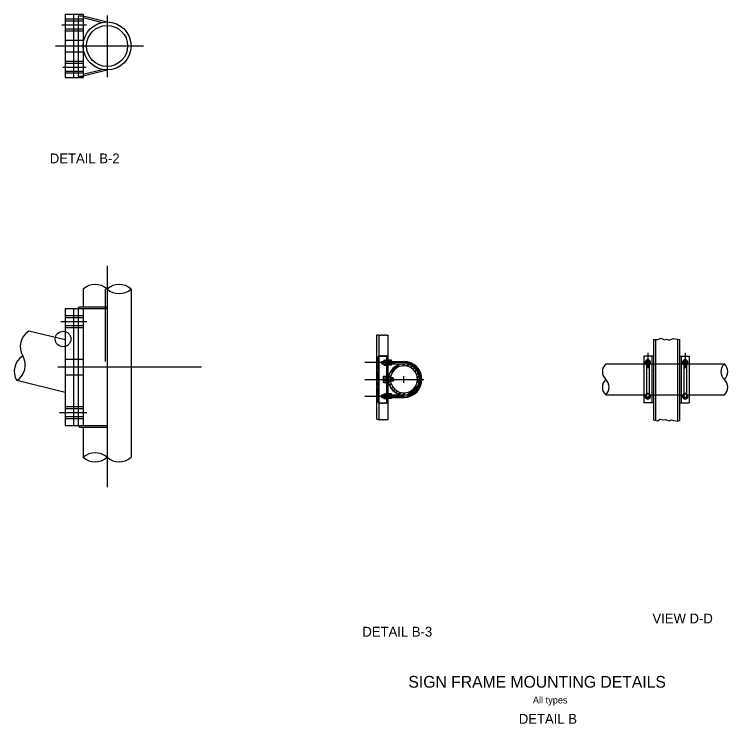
# Model space of a CAD drawing. Extents: x -653 to -629.3, y 504.7 to 514.2.
# Drawn here: x -638.41 to -629.27, y 504.73 to 513.82 of the extents above; entities that cross this region are included whole.
import ezdxf

# ---------------------------------------------------------------- set-up
doc = ezdxf.new("R2010")
doc.units = 0
doc.layers.add('es_DETAIL', color=7, linetype='Continuous')
doc.layers.add('es_NO-PLOT', color=7, linetype='Continuous')

msp = doc.modelspace()

# ---------------------------------------------------------------- linework, layer by layer
at = {"layer": 'es_DETAIL'}
for p, q in [((-637.7583, 513.8218), (-637.7583, 513.0093)), ((-637.7583, 513.8218), (-637.5292, 513.8218)), ((-637.7583, 513.8218), (-637.7583, 513.0093)), ((-637.7583, 513.7617), (-637.5292, 513.7617)), ((-637.6542, 513.8218), (-637.6542, 513.0093)), ((-637.5939, 513.801), (-637.5939, 513.0302)), ((-637.5939, 513.801), (-637.5292, 513.801)), ((-637.5292, 513.8218), (-637.5292, 513.0093)), ((-637.5292, 513.7999), (-637.2216, 513.723)), ((-637.5292, 513.7784), (-637.2828, 513.7168)), ((-637.2216, 513.8045), (-637.2216, 513.0147)), ((-637.8001, 513.6864), (-637.4864, 513.6864)), ((-637.7583, 513.7366), (-637.5292, 513.7366)), ((-637.7583, 513.6362), (-637.5292, 513.6362)), ((-637.7583, 513.6111), (-637.5292, 513.6111)), ((-637.7583, 513.4909), (-637.5292, 513.4909)), ((-637.8814, 513.4156), (-636.7544, 513.4156)), ((-637.7583, 513.3403), (-637.5292, 513.3403)), ((-637.7583, 513.22), (-637.5292, 513.22)), ((-637.7888, 513.1447), (-637.4892, 513.1447)), ((-637.7583, 513.1949), (-637.5292, 513.1949)), ((-637.5292, 513.0527), (-637.2828, 513.1143)), ((-637.5292, 513.0312), (-637.2216, 513.1081)), ((-637.7583, 513.0945), (-637.5292, 513.0945)), ((-637.7583, 513.0694), (-637.5292, 513.0694)), ((-637.5939, 513.0302), (-637.5292, 513.0302)), ((-637.7583, 513.0093), (-637.5292, 513.0093)), ((-637.529, 510.2991), (-637.529, 510.0712)), ((-637.2467, 510.299), (-637.2467, 509.371)), ((-636.9141, 510.2991), (-636.9141, 508.1421)), ((-637.7582, 510.0504), (-637.2216, 510.0504)), ((-637.7582, 510.0504), (-637.7582, 508.5504)), ((-637.654, 510.0504), (-637.654, 508.5504)), ((-637.5939, 510.0504), (-637.5761, 510.0712)), ((-637.5939, 510.0504), (-637.5939, 508.5504)), ((-637.5761, 510.0712), (-637.2216, 510.0712)), ((-637.529, 510.0504), (-637.529, 508.5504)), ((-637.2216, 510.0712), (-637.2216, 508.5295)), ((-637.7582, 509.9589), (-637.529, 509.9589)), ((-637.7582, 509.934), (-637.529, 509.934)), ((-637.8167, 509.8837), (-637.4793, 509.8837)), ((-637.7582, 509.8336), (-637.529, 509.8336)), ((-637.7582, 509.6465), (-638.2261, 509.7594)), ((-637.7582, 509.8083), (-637.529, 509.8083)), ((-633.7631, 508.6296), (-633.7631, 509.713)), ((-633.7363, 508.6249), (-633.7363, 509.7082)), ((-633.6173, 508.6279), (-633.6173, 509.7112)), ((-630.2184, 509.6537), (-630.2184, 509.3411)), ((-630.2184, 509.6537), (-630.1653, 509.6506)), ((-630.1917, 509.6521), (-630.1917, 509.3411)), ((-629.9665, 509.6673), (-629.8851, 509.6537)), ((-629.9118, 509.6581), (-629.9118, 509.3411)), ((-629.8851, 509.6537), (-629.8851, 509.3411)), ((-633.7387, 509.4416), (-633.7412, 509.4466)), ((-630.2913, 509.4835), (-630.2913, 509.2864)), ((-629.8122, 509.4835), (-629.8122, 509.2864)), ((-637.7582, 509.4013), (-637.529, 509.4013)), ((-633.418, 509.3568), (-633.9177, 509.3568)), ((-633.743, 509.43), (-633.7485, 509.4407)), ((-633.7429, 509.4218), (-633.7485, 509.4325)), ((-633.7429, 509.4136), (-633.7485, 509.4243)), ((-633.7429, 509.4054), (-633.7485, 509.4161)), ((-633.7429, 509.3972), (-633.7484, 509.4079)), ((-633.7429, 509.389), (-633.7484, 509.3997)), ((-633.7428, 509.3808), (-633.7484, 509.3914)), ((-633.7428, 509.3726), (-633.7484, 509.3832)), ((-633.7428, 509.3644), (-633.7483, 509.375)), ((-633.7428, 509.3562), (-633.7483, 509.3668)), ((-633.7428, 509.348), (-633.7483, 509.3586)), ((-633.743, 509.4382), (-633.7458, 509.4435)), ((-633.7423, 509.4401), (-633.7316, 509.4456)), ((-633.7423, 509.1215), (-633.7423, 509.4401)), ((-633.7423, 509.4401), (-633.6173, 509.4401)), ((-633.7341, 509.4401), (-633.7234, 509.4457)), ((-633.7259, 509.4401), (-633.7152, 509.4457)), ((-633.7177, 509.4401), (-633.707, 509.4457)), ((-633.7095, 509.4402), (-633.6988, 509.4457)), ((-633.706, 509.3654), (-633.6991, 509.3724)), ((-633.706, 509.3654), (-633.706, 509.3481)), ((-633.7013, 509.4402), (-633.6906, 509.4457)), ((-633.6991, 509.3724), (-633.6991, 509.3411)), ((-633.6991, 509.3724), (-633.6757, 509.3724)), ((-633.6932, 509.3654), (-633.6932, 509.3481)), ((-633.6931, 509.4402), (-633.6824, 509.4458)), ((-633.6874, 509.3724), (-633.6874, 509.3411)), ((-633.6849, 509.4402), (-633.6742, 509.4458)), ((-633.6816, 509.3654), (-633.6816, 509.3481)), ((-633.6767, 509.4403), (-633.666, 509.4458)), ((-633.6757, 509.3332), (-633.6757, 509.3803)), ((-633.6726, 509.3882), (-633.6483, 509.3882)), ((-633.6726, 509.3725), (-633.6483, 509.3725)), ((-633.6685, 509.4403), (-633.6578, 509.4458)), ((-633.6603, 509.4403), (-633.6496, 509.4458)), ((-633.6521, 509.4403), (-633.6414, 509.4459)), ((-633.6451, 509.395), (-633.6381, 509.395)), ((-633.6451, 509.3186), (-633.6451, 509.395)), ((-633.6439, 509.4403), (-633.6332, 509.4459)), ((-633.6381, 508.8423), (-633.6381, 509.4401)), ((-633.6357, 509.4404), (-633.625, 509.4459)), ((-633.6275, 509.4404), (-633.6173, 509.4456)), ((-633.6193, 509.4404), (-633.6173, 509.4417)), ((-633.6056, 509.3882), (-633.6173, 509.3882)), ((-633.6056, 509.3602), (-633.6173, 509.3534)), ((-633.6056, 509.3882), (-633.6056, 509.3253)), ((-633.5781, 509.3882), (-633.6024, 509.3882)), ((-633.5781, 509.3725), (-633.6024, 509.3725)), ((-633.5749, 509.3803), (-633.5749, 509.3332)), ((-633.5749, 509.3724), (-633.4174, 509.3724)), ((-633.5691, 509.3481), (-633.5691, 509.3654)), ((-633.5632, 509.3411), (-633.5632, 509.3724)), ((-633.5632, 509.3568), (-633.563, 509.3568)), ((-633.5574, 509.3481), (-633.5574, 509.3654)), ((-633.5516, 509.3411), (-633.5516, 509.3724)), ((-633.5457, 509.3481), (-633.5457, 509.3654)), ((-633.5399, 509.3411), (-633.5399, 509.3724)), ((-633.5341, 509.3481), (-633.5341, 509.3654)), ((-633.5283, 509.3411), (-633.5283, 509.3724)), ((-630.3434, 509.4401), (-630.3434, 509.3411)), ((-630.2184, 509.4401), (-630.3434, 509.4401)), ((-630.3069, 509.3569), (-630.3069, 508.9252)), ((-630.2757, 509.3569), (-630.2757, 508.9252)), ((-630.2392, 509.4401), (-630.2392, 508.8423)), ((-629.8851, 509.4401), (-629.7601, 509.4401)), ((-629.8642, 509.4401), (-629.8642, 508.8423)), ((-629.8278, 509.3569), (-629.8278, 508.9252)), ((-629.7965, 509.3569), (-629.7965, 508.9252)), ((-629.7601, 509.4401), (-629.7601, 509.3411)), ((-633.7427, 509.3398), (-633.7483, 509.3504)), ((-633.7427, 509.3316), (-633.7483, 509.3422)), ((-633.7427, 509.3234), (-633.7482, 509.334)), ((-633.7427, 509.3152), (-633.7482, 509.3258)), ((-633.7426, 509.307), (-633.7482, 509.3176)), ((-633.7426, 509.2988), (-633.7482, 509.3094)), ((-633.7426, 509.2906), (-633.7482, 509.3012)), ((-633.7426, 509.2824), (-633.7481, 509.293)), ((-633.7426, 509.2742), (-633.7481, 509.2848)), ((-633.7425, 509.266), (-633.7481, 509.2766)), ((-633.7425, 509.2578), (-633.7481, 509.2684)), ((-633.706, 509.3481), (-633.6991, 509.3411)), ((-633.6991, 509.3411), (-633.6757, 509.3411)), ((-633.6726, 509.3411), (-633.6483, 509.3411)), ((-633.6726, 509.3253), (-633.6483, 509.3253)), ((-633.6451, 509.3186), (-633.6381, 509.3186)), ((-633.6056, 509.3253), (-633.6173, 509.3253)), ((-633.5781, 509.3411), (-633.6024, 509.3411)), ((-633.5781, 509.3253), (-633.6024, 509.3253)), ((-633.6021, 509.2177), (-633.4686, 509.3345)), ((-633.5952, 509.2326), (-633.4842, 509.3296)), ((-633.5749, 509.3411), (-633.4174, 509.3411)), ((-633.4084, 509.3409), (-633.4412, 509.3128)), ((-633.3989, 509.3403), (-633.4295, 509.3141)), ((-633.3554, 509.3336), (-633.382, 509.3108)), ((-633.3511, 509.3285), (-633.374, 509.309)), ((-633.3168, 509.314), (-633.3385, 509.2955)), ((-633.3108, 509.3104), (-633.3322, 509.2921)), ((-633.2836, 509.2898), (-633.304, 509.2723)), ((-633.2787, 509.2853), (-633.2991, 509.2678)), ((-630.8299, 509.3411), (-630.3069, 509.3411)), ((-630.3434, 509.3411), (-630.3434, 508.9413)), ((-630.2757, 509.3411), (-629.8851, 509.3411)), ((-630.2184, 509.3411), (-630.2184, 508.9413)), ((-630.1917, 509.3411), (-630.1917, 508.9413)), ((-629.9118, 509.3411), (-629.9118, 508.9413)), ((-629.8851, 509.3411), (-629.8851, 508.9413)), ((-629.8851, 509.3411), (-629.8278, 509.3411)), ((-629.7965, 509.3411), (-629.3101, 509.3411)), ((-629.7601, 509.3411), (-629.7601, 508.9413)), ((-637.7582, 509.2005), (-637.529, 509.2005)), ((-633.7426, 509.1747), (-633.7481, 509.1854)), ((-633.7426, 509.1665), (-633.7481, 509.1772)), ((-633.7425, 509.2496), (-633.748, 509.2602)), ((-633.7425, 509.2414), (-633.748, 509.252)), ((-633.7425, 509.2332), (-633.748, 509.2438)), ((-633.7424, 509.225), (-633.748, 509.2356)), ((-633.7424, 509.2168), (-633.748, 509.2274)), ((-633.7424, 509.2086), (-633.7479, 509.2192)), ((-633.7424, 509.2004), (-633.7479, 509.211)), ((-633.7423, 509.1922), (-633.7479, 509.2028)), ((-633.7423, 509.184), (-633.7479, 509.1946)), ((-633.6772, 509.1805), (-633.6468, 509.1805)), ((-633.6468, 509.1889), (-633.6381, 509.1889)), ((-633.6468, 509.1889), (-633.6468, 509.0935)), ((-633.6381, 509.2141), (-633.6381, 509.2149)), ((-633.617, 509.1515), (-633.5867, 509.1781)), ((-633.6163, 509.161), (-633.5838, 509.1894)), ((-633.4174, 509.0985), (-633.4174, 509.1839)), ((-633.2567, 509.2602), (-633.277, 509.2428)), ((-633.2528, 509.2548), (-633.2732, 509.2373)), ((-633.236, 509.2253), (-633.2571, 509.2072)), ((-633.2331, 509.219), (-633.2546, 509.2006)), ((-633.2222, 509.1845), (-633.2456, 509.1644)), ((-633.2211, 509.1766), (-633.2447, 509.1564)), ((-637.7582, 508.9752), (-638.3792, 509.1251)), ((-633.8996, 509.1412), (-633.3218, 509.1412)), ((-633.7425, 509.1583), (-633.7481, 509.169)), ((-633.7425, 509.1501), (-633.7481, 509.1608)), ((-633.7425, 509.1419), (-633.748, 509.1526)), ((-633.7425, 509.1337), (-633.748, 509.1444)), ((-633.7425, 509.1255), (-633.748, 509.1362)), ((-633.7424, 509.1173), (-633.748, 509.128)), ((-633.7424, 509.1091), (-633.748, 509.1198)), ((-633.7424, 509.1009), (-633.7479, 509.1116)), ((-633.7424, 509.0927), (-633.7479, 509.1034)), ((-633.7423, 509.0845), (-633.7479, 509.0952)), ((-633.7423, 509.0763), (-633.7479, 509.087)), ((-633.7423, 508.8423), (-633.7423, 509.13)), ((-633.6812, 509.1707), (-633.6812, 509.1117)), ((-633.6772, 509.1608), (-633.6468, 509.1608)), ((-633.6772, 509.1216), (-633.6468, 509.1216)), ((-633.6772, 509.1019), (-633.6468, 509.1019)), ((-633.6468, 509.0935), (-633.6381, 509.0935)), ((-633.6166, 509.1076), (-633.5903, 509.1306)), ((-633.6123, 509.1026), (-633.5896, 509.1224)), ((-633.6028, 509.0665), (-633.5814, 509.0853)), ((-633.5596, 509.162), (-633.5894, 509.162)), ((-633.5596, 509.1204), (-633.5894, 509.1204)), ((-633.5829, 509.1527), (-633.5829, 509.1297)), ((-633.5751, 509.162), (-633.5751, 509.1204)), ((-633.5674, 509.1527), (-633.5674, 509.1297)), ((-633.5504, 509.1527), (-633.5596, 509.162)), ((-633.5596, 509.162), (-633.5596, 509.1204)), ((-633.5504, 509.1297), (-633.5596, 509.1204)), ((-633.5504, 509.1527), (-633.5504, 509.1297)), ((-633.2179, 509.1267), (-633.249, 509.1001)), ((-633.2154, 509.1376), (-633.2468, 509.1108)), ((-633.7426, 509.0608), (-633.7482, 509.0715)), ((-633.7426, 509.0526), (-633.7481, 509.0633)), ((-633.7426, 509.0444), (-633.7481, 509.0551)), ((-633.7425, 509.0362), (-633.7481, 509.0469)), ((-633.7425, 509.028), (-633.7481, 509.0387)), ((-633.7425, 509.0198), (-633.748, 509.0305)), ((-633.7425, 509.0116), (-633.748, 509.0223)), ((-633.7425, 509.0034), (-633.748, 509.0141)), ((-633.7424, 508.9952), (-633.748, 509.0059)), ((-633.7424, 508.987), (-633.748, 508.9977)), ((-633.7423, 509.0682), (-633.7479, 509.0788)), ((-633.7424, 508.9788), (-633.7479, 508.9895)), ((-633.6001, 509.0601), (-633.5789, 509.0786)), ((-633.5836, 509.0302), (-633.5634, 509.0479)), ((-633.5798, 509.0247), (-633.5597, 509.0423)), ((-633.5582, 508.9993), (-633.5381, 509.0169)), ((-633.5534, 508.9947), (-633.5332, 509.0123)), ((-633.5267, 508.9738), (-633.5057, 508.9921)), ((-633.3707, 508.9468), (-633.2309, 509.0691)), ((-633.3579, 508.9492), (-633.237, 509.0548)), ((-633.9177, 508.9256), (-633.4174, 508.9256)), ((-633.7426, 508.9532), (-633.7482, 508.9638)), ((-633.7426, 508.945), (-633.7481, 508.9556)), ((-633.7426, 508.9368), (-633.7481, 508.9474)), ((-633.7425, 508.9286), (-633.7481, 508.9392)), ((-633.7425, 508.9204), (-633.7481, 508.931)), ((-633.7425, 508.9122), (-633.748, 508.9228)), ((-633.7425, 508.904), (-633.748, 508.9146)), ((-633.7425, 508.8958), (-633.748, 508.9064)), ((-633.7424, 508.8876), (-633.748, 508.8982)), ((-633.7424, 508.9706), (-633.7479, 508.9813)), ((-633.7423, 508.9624), (-633.7479, 508.9731)), ((-633.706, 508.9343), (-633.6991, 508.9413)), ((-633.706, 508.917), (-633.706, 508.9343)), ((-633.706, 508.917), (-633.6991, 508.91)), ((-633.6991, 508.91), (-633.6991, 508.9413)), ((-633.6991, 508.9413), (-633.6757, 508.9413)), ((-633.6991, 508.91), (-633.6757, 508.91)), ((-633.6932, 508.917), (-633.6932, 508.9343)), ((-633.6874, 508.91), (-633.6874, 508.9413)), ((-633.6816, 508.917), (-633.6816, 508.9343)), ((-633.6757, 508.9492), (-633.6757, 508.9021)), ((-633.6726, 508.9571), (-633.6483, 508.9571)), ((-633.6726, 508.9413), (-633.6483, 508.9413)), ((-633.6726, 508.9099), (-633.6483, 508.9099)), ((-633.6451, 508.9638), (-633.6381, 508.9638)), ((-633.6451, 508.9638), (-633.6451, 508.8874)), ((-633.6056, 508.9571), (-633.6173, 508.9571)), ((-633.6056, 508.929), (-633.6173, 508.9222)), ((-633.6056, 508.8942), (-633.6056, 508.9571)), ((-633.5781, 508.9571), (-633.6024, 508.9571)), ((-633.5781, 508.9413), (-633.6024, 508.9413)), ((-633.5781, 508.9099), (-633.6024, 508.9099)), ((-633.5749, 508.9021), (-633.5749, 508.9492)), ((-633.5749, 508.9413), (-633.4174, 508.9413)), ((-633.5749, 508.91), (-633.4174, 508.91)), ((-633.5691, 508.9343), (-633.5691, 508.917)), ((-633.5632, 508.9413), (-633.5632, 508.91)), ((-633.5632, 508.9256), (-633.563, 508.9256)), ((-633.5574, 508.9343), (-633.5574, 508.917)), ((-633.5516, 508.9413), (-633.5516, 508.91)), ((-633.5457, 508.9343), (-633.5457, 508.917)), ((-633.5399, 508.9413), (-633.5399, 508.91)), ((-633.5341, 508.9343), (-633.5341, 508.917)), ((-633.5283, 508.9413), (-633.5283, 508.91)), ((-633.5208, 508.9701), (-633.4995, 508.9886)), ((-633.4882, 508.9542), (-633.465, 508.9746)), ((-633.4806, 508.952), (-633.4572, 508.9726)), ((-633.4428, 508.9408), (-633.4118, 508.968)), ((-633.4316, 508.9418), (-633.4008, 508.9687)), ((-630.8299, 508.9413), (-630.3069, 508.9413)), ((-630.3434, 508.9413), (-630.3434, 508.8423)), ((-630.2757, 508.9413), (-629.8278, 508.9413)), ((-630.2184, 508.9413), (-630.2184, 508.6219)), ((-630.1917, 508.9413), (-630.1917, 508.6156)), ((-629.9118, 508.9413), (-629.9118, 508.6055)), ((-629.8851, 508.9413), (-629.8851, 508.6137)), ((-629.7965, 508.9413), (-629.3101, 508.9413)), ((-629.7601, 508.9413), (-629.7601, 508.8423)), ((-633.7424, 508.8794), (-633.748, 508.89)), ((-633.7424, 508.8712), (-633.7479, 508.8818)), ((-633.7424, 508.863), (-633.7479, 508.8736)), ((-633.7423, 508.8548), (-633.7479, 508.8654)), ((-633.7424, 508.8466), (-633.7479, 508.8573)), ((-633.7439, 508.8415), (-633.7479, 508.8491)), ((-633.7465, 508.8388), (-633.7403, 508.842)), ((-633.7427, 508.8365), (-633.7321, 508.8421)), ((-633.7423, 508.8423), (-633.6173, 508.8423)), ((-633.7346, 508.8365), (-633.7239, 508.842)), ((-633.7264, 508.8365), (-633.7157, 508.8421)), ((-633.7182, 508.8365), (-633.7075, 508.8421)), ((-633.71, 508.8366), (-633.6993, 508.8421)), ((-633.7018, 508.8366), (-633.6911, 508.8421)), ((-633.6936, 508.8366), (-633.6829, 508.8421)), ((-633.6854, 508.8366), (-633.6747, 508.8422)), ((-633.6772, 508.8366), (-633.6665, 508.8422)), ((-633.6726, 508.8942), (-633.6483, 508.8942)), ((-633.669, 508.8367), (-633.6583, 508.8422)), ((-633.6608, 508.8367), (-633.6501, 508.8422)), ((-633.6526, 508.8367), (-633.6419, 508.8422)), ((-633.6451, 508.8874), (-633.6381, 508.8874)), ((-633.6444, 508.8367), (-633.6337, 508.8423)), ((-633.6362, 508.8367), (-633.6255, 508.8423)), ((-633.628, 508.8368), (-633.6173, 508.8423)), ((-633.6056, 508.8942), (-633.6173, 508.8942)), ((-633.5781, 508.8942), (-633.6024, 508.8942)), ((-630.2184, 508.8423), (-630.3434, 508.8423)), ((-629.8851, 508.8423), (-629.7601, 508.8423)), ((-637.832, 508.717), (-637.4793, 508.717)), ((-637.7582, 508.7923), (-637.529, 508.7923)), ((-637.7582, 508.7672), (-637.529, 508.7672)), ((-637.7582, 508.6668), (-637.529, 508.6668)), ((-637.7582, 508.6418), (-637.529, 508.6418)), ((-629.9914, 508.624), (-629.9111, 508.6057)), ((-637.7582, 508.5504), (-637.2216, 508.5504)), ((-637.5939, 508.5504), (-637.5756, 508.5295)), ((-630.2184, 508.6219), (-630.1657, 508.6094)), ((-629.9111, 508.6057), (-629.8851, 508.6137)), ((-637.5756, 508.5295), (-637.2216, 508.5295)), ((-637.529, 508.5295), (-637.529, 508.1392))]:
    msp.add_line(p, q, dxfattribs=at)
for points in [[(-637.2216, 510.5965), (-637.2216, 507.7585)], [(-630.1653, 509.6506), (-630.1208, 509.6692), (-630.0764, 509.647), (-630.048, 509.655), (-630.0171, 509.6419), (-629.9665, 509.6673)], [(-630.318, 509.3411), (-630.318, 509.3725), (-630.2915, 509.3878), (-630.265, 509.3725), (-630.265, 509.3411)], [(-629.7855, 509.3411), (-629.7855, 509.3725), (-629.812, 509.3878), (-629.8384, 509.3725), (-629.8384, 509.3411)], [(-637.8534, 509.3004), (-636.0106, 509.3004)], [(-630.2664, 509.3401), (-630.2915, 509.3256), (-630.3166, 509.3401)], [(-630.265, 509.3455), (-630.265, 509.3419)], [(-629.8384, 509.3455), (-629.8384, 509.3419)], [(-629.8371, 509.3401), (-629.812, 509.3256), (-629.7868, 509.3401)], [(-633.9177, 509.1412), (-633.1616, 509.1412)], [(-630.318, 508.9413), (-630.318, 508.9099), (-630.2915, 508.8946), (-630.265, 508.9099), (-630.265, 508.9413)], [(-630.2664, 508.9423), (-630.2915, 508.9568), (-630.3166, 508.9423)], [(-630.265, 508.9369), (-630.265, 508.9405)], [(-629.7855, 508.9413), (-629.7855, 508.9099), (-629.812, 508.8946), (-629.8384, 508.9099), (-629.8384, 508.9413)], [(-629.8384, 508.9369), (-629.8384, 508.9405)], [(-629.8371, 508.9423), (-629.812, 508.9568), (-629.7868, 508.9423)], [(-630.1657, 508.6094), (-630.1308, 508.6311), (-630.1001, 508.6219), (-630.0654, 508.6254), (-630.0158, 508.6081), (-629.9914, 508.624)]]:
    msp.add_lwpolyline(points, dxfattribs=at)
for centre, radius in [((-637.2216, 513.4156), 0.3074), ((-637.2216, 513.4156), 0.2631), ((-637.7856, 509.6588), 0.0997)]:
    msp.add_circle(centre, radius, dxfattribs=at)
for centre, radius, start, end in [((-637.3753, 510.125), 0.2323, 48.56721, 131.43279), ((-637.0679, 510.125), 0.2323, 48.56721, 131.43279), ((-637.0679, 510.4733), 0.2323, 228.56721, 311.43279), ((-638.0998, 509.5611), 0.2351, 122.49657, 210.36583), ((-638.1763, 509.244), 0.2351, 122.49657, 210.36583), ((-638.5055, 509.3234), 0.2351, 302.49657, 30.36583), ((-633.6644, 509.3803), 0.0113, 135.96474, 224.03526), ((-633.633, 509.3568), 0.0425, 158.32588, 201.67412), ((-633.6564, 509.3803), 0.0113, 315.96474, 44.03526), ((-633.6878, 509.3568), 0.0425, 338.32588, 21.67412), ((-633.5943, 509.3803), 0.0113, 135.96474, 224.03526), ((-633.5628, 509.3568), 0.0425, 158.32588, 201.67412), ((-633.5862, 509.3803), 0.0113, 315.96474, 44.03526), ((-633.6176, 509.3568), 0.0425, 338.32588, 21.67412), ((-633.4174, 509.1412), 0.2312, 270.36225, 90.18113), ((-633.4174, 509.1412), 0.2156, 270.36225, 90.18113), ((-630.2911, 509.3572), 0.0358, 333.44053, 206.55947), ((-630.2913, 509.3569), 0.0156, 360, 180), ((-629.8124, 509.3572), 0.0358, 333.44053, 206.55947), ((-629.8122, 509.3569), 0.0156, 0, 180), ((-633.6644, 509.3332), 0.0113, 135.96474, 224.03526), ((-633.6564, 509.3332), 0.0113, 315.96474, 44.03526), ((-633.4174, 509.1412), 0.1999, 270.36225, 270), ((-633.5943, 509.3332), 0.0113, 135.96474, 224.03526), ((-633.4174, 509.1412), 0.1733, 270.10498, 270), ((-633.5862, 509.3332), 0.0113, 315.96474, 44.03526), ((-630.736, 509.2412), 0.1372, 133.2266, 226.7734), ((-630.2911, 509.3572), 0.0358, 206.55947, 333.44053), ((-629.8124, 509.3572), 0.0358, 206.55947, 333.44053), ((-629.2161, 509.2412), 0.1372, 133.2266, 226.7734), ((-629.404, 509.2412), 0.1372, 313.2266, 46.7734), ((-633.667, 509.1707), 0.0141, 135.96474, 224.03526), ((-633.667, 509.1117), 0.0141, 135.96474, 224.03526), ((-633.6278, 509.1412), 0.0532, 158.32588, 201.67412), ((-630.736, 509.0412), 0.1372, 133.2266, 226.7734), ((-630.9239, 509.0412), 0.1372, 313.2266, 46.7734), ((-629.404, 509.0412), 0.1372, 313.2266, 46.7734), ((-633.6644, 508.9492), 0.0113, 135.96474, 224.03526), ((-633.6644, 508.9021), 0.0113, 135.96474, 224.03526), ((-633.633, 508.9256), 0.0425, 158.32588, 201.67412), ((-633.6564, 508.9492), 0.0113, 315.96474, 44.03526), ((-633.6878, 508.9256), 0.0425, 338.32588, 21.67412), ((-633.6564, 508.9021), 0.0113, 315.96474, 44.03526), ((-633.5943, 508.9492), 0.0113, 135.96474, 224.03526), ((-633.5943, 508.9021), 0.0113, 135.96474, 224.03526), ((-633.5628, 508.9256), 0.0425, 158.32588, 201.67412), ((-633.5862, 508.9492), 0.0113, 315.96474, 44.03526), ((-633.6176, 508.9256), 0.0425, 338.32588, 21.67412), ((-633.5862, 508.9021), 0.0113, 315.96474, 44.03526), ((-630.2911, 508.9252), 0.0358, 153.44053, 26.55947), ((-630.2911, 508.9252), 0.0358, 26.55947, 153.44053), ((-630.2913, 508.9255), 0.0156, 180, 0), ((-629.8124, 508.9252), 0.0358, 153.44053, 26.55947), ((-629.8124, 508.9252), 0.0358, 26.55947, 153.44053), ((-629.8122, 508.9255), 0.0156, 180, 360), ((-637.3753, 507.968), 0.2323, 48.56721, 131.43279), ((-637.3753, 508.3163), 0.2323, 228.56721, 311.43279), ((-637.0679, 508.3163), 0.2323, 228.56721, 311.43279)]:
    msp.add_arc(centre, radius, start, end, dxfattribs=at)
for points in [[(-633.7631, 509.713), (-633.7591, 509.7134), (-633.7539, 509.7128), (-633.7513, 509.7121), (-633.7488, 509.7114), (-633.7462, 509.7107), (-633.7437, 509.7099), (-633.7412, 509.7091), (-633.7386, 509.7085), (-633.7317, 509.708), (-633.7248, 509.7085), (-633.7213, 509.709), (-633.7177, 509.7097), (-633.7142, 509.7103), (-633.7106, 509.7109), (-633.7059, 509.7115), (-633.7036, 509.7117), (-633.7024, 509.7117), (-633.7013, 509.7116), (-633.6989, 509.7112), (-633.6965, 509.7104), (-633.6941, 509.7095), (-633.6917, 509.7087), (-633.6893, 509.708), (-633.6869, 509.7074), (-633.6844, 509.7069), (-633.6832, 509.7068), (-633.682, 509.7068), (-633.6779, 509.7073), (-633.6737, 509.7082), (-633.6696, 509.7092), (-633.6675, 509.7097), (-633.6655, 509.7101), (-633.6589, 509.711), (-633.6563, 509.7111), (-633.6538, 509.711), (-633.6487, 509.7105), (-633.6453, 509.71), (-633.6419, 509.7095), (-633.6385, 509.7089), (-633.6351, 509.7085), (-633.6279, 509.7087), (-633.6173, 509.7112)], [(-633.7631, 508.6296), (-633.7591, 508.6301), (-633.7539, 508.6295), (-633.7513, 508.6288), (-633.7488, 508.6281), (-633.7462, 508.6274), (-633.7437, 508.6266), (-633.7412, 508.6258), (-633.7386, 508.6252), (-633.7317, 508.6247), (-633.7248, 508.6252), (-633.7213, 508.6257), (-633.7177, 508.6263), (-633.7142, 508.627), (-633.7106, 508.6275), (-633.7059, 508.6282), (-633.7036, 508.6284), (-633.7024, 508.6284), (-633.7013, 508.6283), (-633.6989, 508.6278), (-633.6965, 508.627), (-633.6941, 508.6261), (-633.6917, 508.6254), (-633.6893, 508.6247), (-633.6869, 508.624), (-633.6844, 508.6235), (-633.6832, 508.6234), (-633.682, 508.6234), (-633.6779, 508.624), (-633.6737, 508.6249), (-633.6696, 508.6259), (-633.6675, 508.6264), (-633.6655, 508.6267), (-633.6589, 508.6277), (-633.6563, 508.6278), (-633.6538, 508.6276), (-633.6487, 508.6271), (-633.6453, 508.6267), (-633.6419, 508.6261), (-633.6385, 508.6256), (-633.6351, 508.6252), (-633.6279, 508.6254), (-633.6173, 508.6279)]]:
    msp.add_spline(points, degree=3, dxfattribs=at)

# ---------------------------------------------------------------- texts
at = {"layer": 'es_NO-PLOT'}
for s, height, p in [('DETAIL B-2', 0.12548, (-637.9559, 511.9117)), ('VIEW D-D', 0.12548, (-630.2316, 506.0142)), ('DETAIL B-3', 0.12548, (-633.9497, 505.8439)), ('SIGN FRAME MOUNTING DETAILS', 0.150582, (-633.3599, 505.1891)), ('All types', 0.08784, (-631.7639, 504.9867)), ('DETAIL B', 0.12548, (-631.9447, 504.727))]:
    msp.add_text(s, height=height, dxfattribs=at).set_placement(p)

doc.saveas('drawing.dxf')
